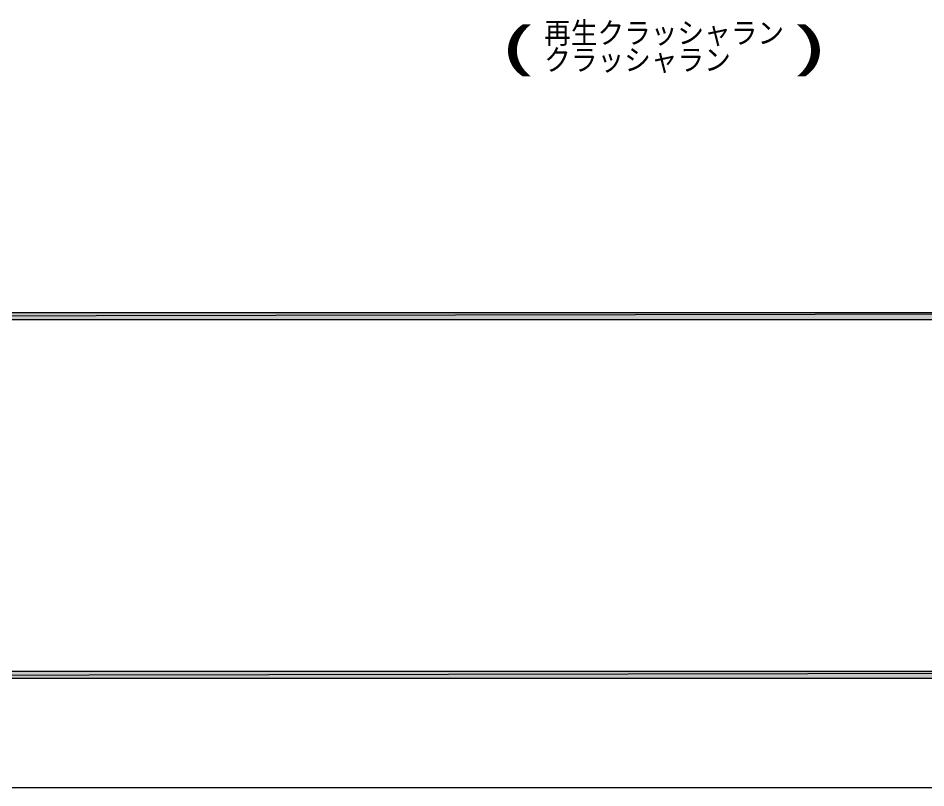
# Model space of a CAD drawing. Header units: millimetres. Extents: x 0 to 420, y 0 to 297.
# Drawn here: x 211.7 to 300.2, y 0 to 75 of the extents above; entities that cross this region are included whole.
import ezdxf
from ezdxf.enums import TextEntityAlignment as Align

# ---------------------------------------------------------------- set-up
doc = ezdxf.new("R2010")
doc.units = ezdxf.units.MM
doc.styles.add('kst32b', font='NotoSansJP-Variable.ttf')

msp = doc.modelspace()

# ---------------------------------------------------------------- hatches: boundary and pattern name
h = msp.add_hatch(color=7)
h.paths.add_polyline_path([(393.827, 11.345), (394.525, 10.647), (393.827, 45.635), (393.827, 11.345)])
h.paths.add_polyline_path([(394.525, 10.647), (393.827, 45.635), (394.525, 46.334), (394.525, 10.647)])
h.paths.add_polyline_path([(393.827, 45.635), (394.525, 46.334), (26.522, 45.635), (393.827, 45.635)])
h.paths.add_polyline_path([(394.525, 46.334), (26.522, 45.635), (25.823, 46.334), (394.525, 46.334)])
h.paths.add_polyline_path([(26.522, 45.635), (25.823, 46.334), (26.522, 11.345), (26.522, 45.635)])
h.paths.add_polyline_path([(25.823, 46.334), (26.522, 11.345), (25.823, 10.647), (25.823, 46.334)])
h.paths.add_polyline_path([(26.522, 11.345), (25.823, 10.647), (393.827, 11.345), (26.522, 11.345)])
h.paths.add_polyline_path([(25.823, 10.647), (393.827, 11.345), (394.525, 10.647), (25.823, 10.647)])

# ---------------------------------------------------------------- linework, layer by layer
at = {"lineweight": 13}
msp.add_lwpolyline([(0.191, 0), (0.191, 296.968), (420.158, 296.968), (420.158, 0)], close=True, dxfattribs=at)
at = {"lineweight": 0}
for points in [[(394.525, 46.334), (26.522, 45.635), (25.823, 46.334)], [(393.827, 45.635), (394.525, 46.334), (26.522, 45.635)], [(26.522, 11.345), (25.823, 10.647), (393.827, 11.345)], [(25.823, 10.647), (393.827, 11.345), (394.525, 10.647)]]:
    msp.add_lwpolyline(points, close=True, dxfattribs=at)

# ---------------------------------------------------------------- texts
at = {"style": 'kst32b'}
for s, height, p, p2 in [('(          )', 4.15825, (259.059, 70.252), (290.246, 70.252)), ('再生クラッシャラン', 2.0791, (262.975, 72.538), (286.365, 72.538)), ('クラッシャラン', 2.0791, (262.975, 69.913), (281.167, 69.913))]:
    msp.add_text(s, height=height, dxfattribs=at).set_placement(p, p2, align=Align.FIT)

doc.saveas('drawing.dxf')
